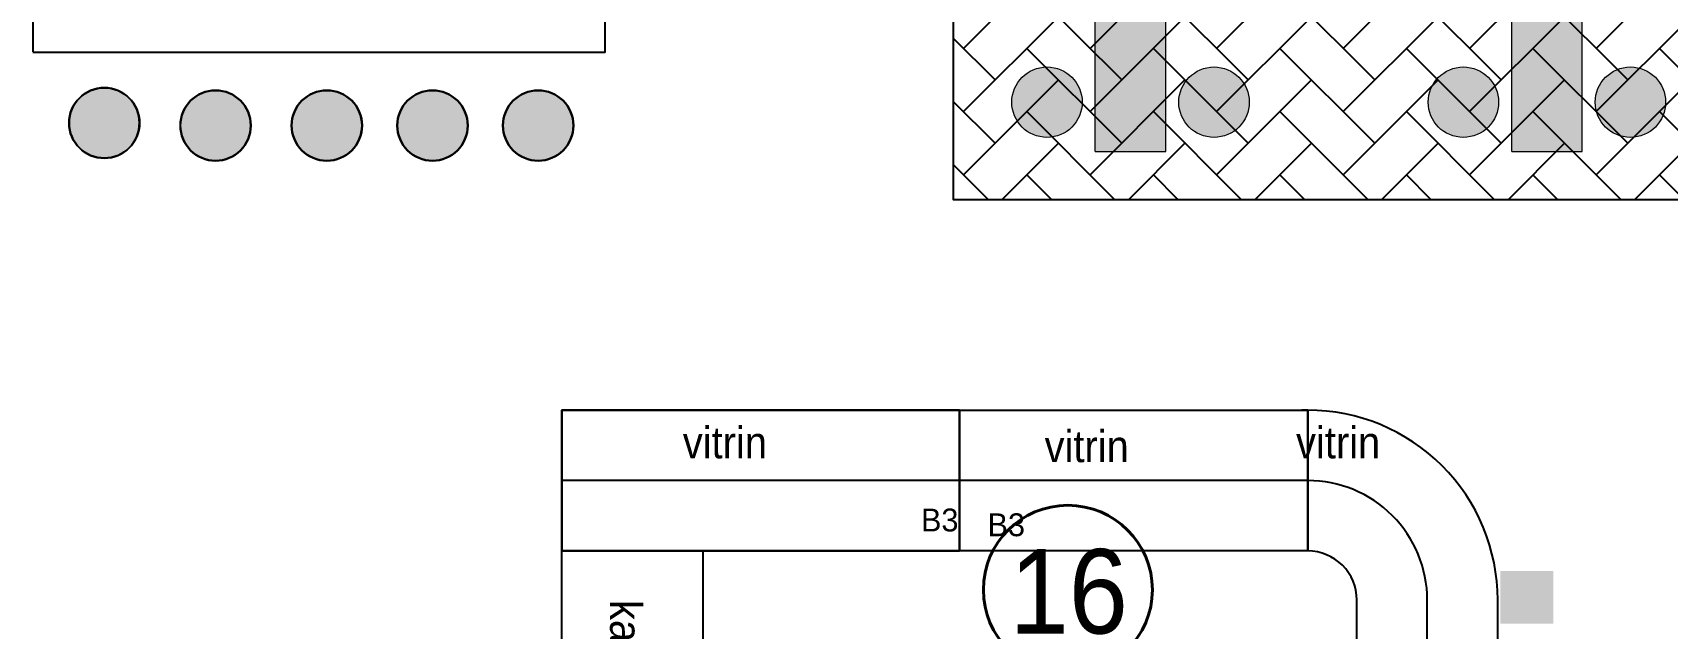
# Model space of a CAD drawing. Header units: millimetres. Extents: x -2729 to 15248, y -12439 to 5292.
# Drawn here: x 4788 to 5716, y -9050 to -8711 of the extents above; entities that cross this region are included whole.
import ezdxf

# ---------------------------------------------------------------- set-up
doc = ezdxf.new("R2010")
doc.units = ezdxf.units.MM
doc.layers.add('antet_Ном_пера__60', color=7, linetype='Continuous', lineweight=35)
doc.layers.add('gzm', color=250, linetype='Continuous', lineweight=20)
for name, color, linetype in [('OLCU', 7, 'Continuous'), ('S2000-002 Çizgi', 7, 'Continuous'), ('tefris', 39, 'Continuous')]:
    doc.layers.add(name, color=color, linetype=linetype)
doc.styles.add('TAKSİM', font='GOTHIC.TTF', dxfattribs={"height": 20})
doc.styles.add('Мой Ариал', font='arial.ttf', dxfattribs={"width": 0.9})

# ---------------------------------------------------------------- blocks, each defined once
blk = doc.blocks.new('jhkjuhj')
at = {"layer": 'tefris'}
blk.add_circle((-2448793.21, 524949.27), 20, dxfattribs=at)

msp = doc.modelspace()

# ---------------------------------------------------------------- hatches: boundary and pattern name
at = {"true_color": 0x57574c}
h = msp.add_hatch(dxfattribs=at)
h.set_pattern_fill('AR-HBONE', color=251, scale=0.25)
h.set_pattern_definition([(45, (-0.0007, -12635.68), (4e-15, 35.921024), [76.2, -25.4]), (135, (17.96, -12617.72), (4e-15, 35.921024), [76.2, -25.4])])
h.paths.add_polyline_path([(5991.418, -8471.869), (5991.418, -8044.928), (5353.986, -8044.928), (5310.535, -8044.928), (5310.535, -8806.052), (5830.213, -8806.052), (5830.213, -8471.869)])
h = msp.add_hatch(color=7)
h.paths.add_polyline_path([(5636.183, -9017.242), (5621.183, -9017.242), (5621.183, -9032.061), (5636.183, -9032.061)])
h.paths.add_polyline_path([(5636.183, -9032.061), (5621.183, -9032.061), (5621.183, -9047.242), (5636.183, -9047.242)])
h.paths.add_polyline_path([(5651.183, -9032.061), (5636.183, -9032.061), (5636.183, -9047.242), (5651.183, -9047.242)])
h.paths.add_polyline_path([(5651.183, -9017.242), (5636.183, -9017.242), (5636.183, -9032.061), (5651.183, -9032.061)])
at = {"layer": 'gzm'}
h = msp.add_hatch(color=256, dxfattribs=at)
h.set_gradient(color1=(139, 124, 91), color2=(211, 203, 187), one_color=1, tint=0.78, name='CYLINDER')
h.paths.add_polyline_path([(5391.136, -8532.944), (5431.136, -8532.944), (5431.136, -8778.891), (5391.136, -8778.891)])
h = msp.add_hatch(color=256, dxfattribs=at)
h.set_gradient(color1=(139, 124, 91), color2=(211, 203, 187), one_color=1, tint=0.78, name='CYLINDER')
h.paths.add_polyline_path([(5627.563, -8532.944), (5667.563, -8532.944), (5667.563, -8778.891), (5627.563, -8778.891)])
h = msp.add_hatch(color=250, dxfattribs=at)
h.dxf.hatch_style = 1
h.set_gradient(color1=(135, 111, 69), color2=(187, 164, 124), one_color=1, tint=0.61, name='SPHERICAL')
edge = h.paths.add_edge_path()
edge.add_arc((5363.713, -8750.839), 20, 0, 360)
h = msp.add_hatch(color=250, dxfattribs=at)
h.dxf.hatch_style = 1
h.set_gradient(color1=(135, 111, 69), color2=(187, 164, 124), one_color=1, tint=0.61, name='SPHERICAL')
edge = h.paths.add_edge_path()
edge.add_arc((5458.559, -8750.839), 20, 180, 540, ccw=False)
h = msp.add_hatch(color=250, dxfattribs=at)
h.dxf.hatch_style = 1
h.set_gradient(color1=(135, 111, 69), color2=(187, 164, 124), one_color=1, tint=0.61, name='SPHERICAL')
edge = h.paths.add_edge_path()
edge.add_arc((5600.14, -8750.839), 20, 0, 360)
h = msp.add_hatch(color=250, dxfattribs=at)
h.dxf.hatch_style = 1
h.set_gradient(color1=(135, 111, 69), color2=(187, 164, 124), one_color=1, tint=0.61, name='SPHERICAL')
edge = h.paths.add_edge_path()
edge.add_arc((5694.986, -8750.839), 20, 180, 540, ccw=False)
at = {"layer": 'OLCU'}
h = msp.add_hatch(color=18, dxfattribs=at)
h.set_gradient(color1=(8, 8, 8), color2=(145, 145, 145), rotation=270, one_color=1, tint=0.57, name='INVCYLINDER')
h.paths.add_polyline_path([(4848.459, -8762.641, 1), (4808.459, -8762.641, 1)])
h = msp.add_hatch(color=18, dxfattribs=at)
h.set_gradient(color1=(8, 8, 8), color2=(145, 145, 145), rotation=270, one_color=1, tint=0.57, name='INVCYLINDER')
h.paths.add_polyline_path([(4911.635, -8764.104, 1), (4871.635, -8764.104, 1)])
h = msp.add_hatch(color=18, dxfattribs=at)
h.set_gradient(color1=(8, 8, 8), color2=(145, 145, 145), rotation=270, one_color=1, tint=0.57, name='INVCYLINDER')
h.paths.add_polyline_path([(4974.812, -8764.104, 1), (4934.812, -8764.104, 1)])
h = msp.add_hatch(color=18, dxfattribs=at)
h.set_gradient(color1=(8, 8, 8), color2=(145, 145, 145), rotation=270, one_color=1, tint=0.57, name='INVCYLINDER')
h.paths.add_polyline_path([(5034.812, -8764.104, 1), (4994.812, -8764.104, 1)])
h = msp.add_hatch(color=18, dxfattribs=at)
h.set_gradient(color1=(8, 8, 8), color2=(145, 145, 145), rotation=270, one_color=1, tint=0.57, name='INVCYLINDER')
h.paths.add_polyline_path([(5094.812, -8764.103, 1), (5054.812, -8764.103, 1)])

# ---------------------------------------------------------------- linework, layer by layer
for p, q in [((5112.804, -8722.51), (5112.804, -8310.972)), ((4787.804, -8632.51), (4787.804, -8722.315)), ((5112.804, -8722.51), (4787.804, -8722.51)), ((5088.221, -9178.702), (5088.221, -8925.894)), ((5088.221, -9178.702), (5088.221, -8925.894)), ((5313.981, -8925.894), (5313.981, -9005.894)), ((5313.981, -8925.894), (5313.981, -9005.894)), ((5508.378, -8925.894), (5511.807, -8925.894)), ((5508.378, -8925.894), (5511.807, -8925.894)), ((5511.807, -9005.894), (5511.807, -8925.894)), ((5511.807, -8925.894), (5511.807, -9005.894)), ((5511.807, -9005.894), (5511.807, -8925.894)), ((5511.807, -8925.894), (5511.807, -9005.894)), ((5168.221, -9005.894), (5168.221, -9176.621)), ((5168.221, -9005.894), (5168.221, -9178.702)), ((5539.627, -9206.522), (5539.627, -9035.794)), ((5619.627, -9106.208), (5619.627, -9033.714))]:
    msp.add_line(p, q)
at = {"color": 251, "true_color": 0x57574c}
msp.add_lwpolyline([(5991.418, -8471.869), (5991.418, -8044.928), (5353.986, -8044.928), (5310.535, -8044.928), (5310.535, -8806.052), (5830.213, -8806.052), (5830.213, -8471.869), (5991.418, -8471.869)], dxfattribs=at)
for points in [[(5313.981, -9005.894), (5313.981, -8925.894), (5088.221, -8925.894), (5088.221, -9005.894)], [(5313.981, -9005.894), (5313.981, -8925.894), (5088.221, -8925.894), (5088.221, -9005.894)], [(5511.807, -8925.894), (5511.807, -9005.894), (5313.981, -9005.894), (5313.981, -8925.894)], [(5511.807, -8925.894), (5511.807, -9005.894), (5313.981, -9005.894), (5313.981, -8925.894)], [(5511.807, -8925.894), (5511.807, -9005.894), (5511.807, -9005.894), (5511.807, -8925.894)]]:
    msp.add_lwpolyline(points, close=True)
msp.add_lwpolyline([(5511.807, -9005.894), (5511.807, -9005.894), (5511.807, -8925.894), (5508.378, -8925.894)])
for points in [[(5539.627, -9206.522), (5539.627, -9033.714, 0.4142136), (5511.807, -9005.894), (5511.807, -9005.894), (5511.807, -8925.894), (5511.807, -8925.894)], [(5619.627, -9206.522), (5619.627, -9033.714, 0.4142136), (5511.807, -8925.894, 0.4142136)], [(5579.627, -9206.522), (5579.627, -9033.714, 0.4142136), (5511.807, -8965.894, 0.4142136)]]:
    msp.add_lwpolyline(points, format="xyb")
at = {"color": 1, "lineweight": 40, "ltscale": 0.005}
msp.add_circle((5375.578, -9027.949), 48, dxfattribs=at)
at = {"layer": 'gzm', "color": 7}
for p, q in [((5391.136, -8778.891), (5431.136, -8778.891)), ((5627.563, -8778.891), (5667.563, -8778.891))]:
    msp.add_line(p, q, dxfattribs=at)
for points in [[(5391.136, -8778.891), (5391.136, -8532.944)], [(5431.136, -8778.891), (5431.136, -8532.944)], [(5627.563, -8778.891), (5627.563, -8532.944)], [(5667.563, -8778.891), (5667.563, -8532.944)]]:
    msp.add_lwpolyline(points, dxfattribs=at)
for centre in [(5363.713, -8750.839), (5458.559, -8750.839), (5600.14, -8750.839), (5694.986, -8750.839)]:
    msp.add_circle(centre, 20, dxfattribs=at)
at = {"layer": 'S2000-002 Çizgi'}
msp.add_line((5511.807, -8965.894), (5088.221, -8965.894), dxfattribs=at)
at = {"layer": 'tefris'}
for p, q in [((5088.221, -8925.894), (5511.807, -8925.894)), ((5088.221, -8925.894), (5511.807, -8925.894)), ((5511.807, -9005.894), (5088.221, -9005.894)), ((5511.807, -9005.894), (5088.221, -9005.894))]:
    msp.add_line(p, q, dxfattribs=at)

# ---------------------------------------------------------------- block references
at = {"layer": 'OLCU', "xscale": -1, "rotation": 115.4997484535725}
for p in [(1532863.881, -1993017.58), (1532927.058, -1993019.043), (1532990.234, -1993019.043), (1533050.234, -1993019.043), (1533110.235, -1993019.042)]:
    msp.add_blockref('jhkjuhj', p, dxfattribs=at)
at = {"layer": 'OLCU', "rotation": 173.0769230713594}
for p in [(-2362834.65, 807528.558), (-2362771.473, 807527.095), (-2362708.297, 807527.095), (-2362648.297, 807527.095), (-2362588.296, 807527.096)]:
    msp.add_blockref('jhkjuhj', p, dxfattribs=at)

# ---------------------------------------------------------------- texts
at = {"style": 'Мой Ариал', "width": 0.9}
for p in [(5156.944, -8953.251), (5362.368, -8955.425), (5505.133, -8953.251)]:
    msp.add_text('vitrin', height=18, dxfattribs=at).set_placement(p)
at = {"style": 'TAKSİM'}
for p in [(5292.177, -8994.808), (5329.971, -8997.506)]:
    msp.add_text('B3', height=13, dxfattribs=at).set_placement(p)
at = {"style": 'Мой Ариал', "width": 0.9}
msp.add_text('kasa', height=18, rotation=270, dxfattribs=at).set_placement((5115.646, -9033.818))
at = {"layer": 'antet_Ном_пера__60', "color": 1, "linetype": 'Continuous', "insert": (5376.095, -9053.493), "char_height": 48, "attachment_point": 8, "style": 'Мой Ариал'}
msp.add_mtext('16', dxfattribs=at)

doc.saveas('drawing.dxf')
